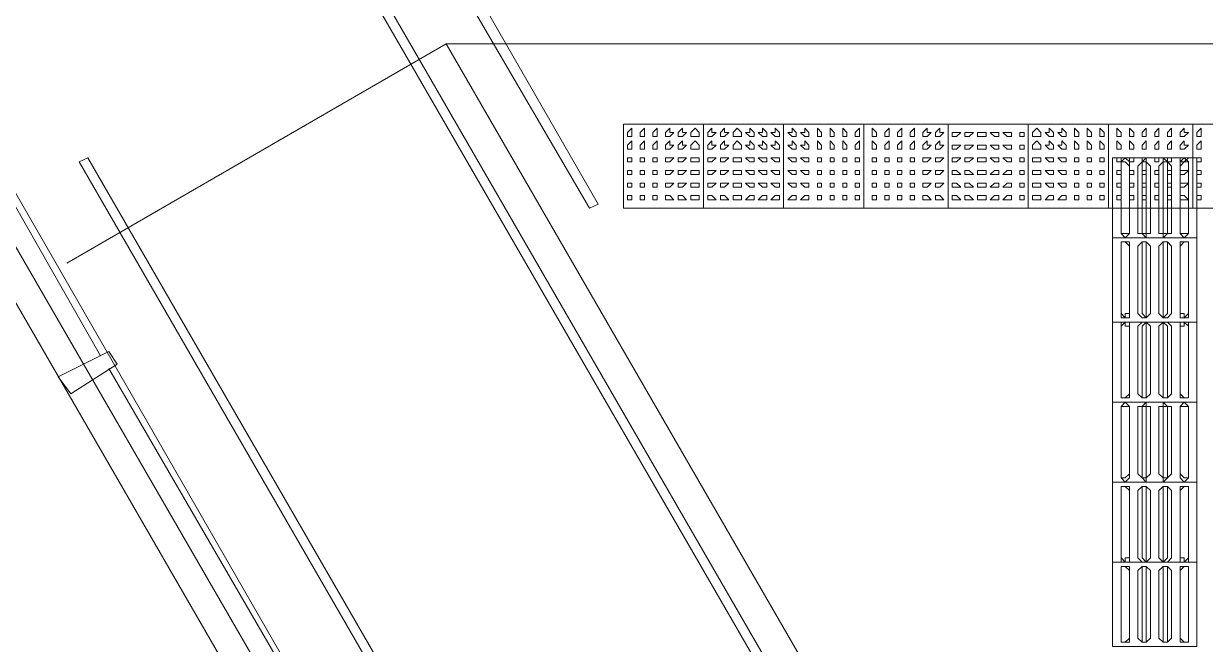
# Model space of a CAD drawing. Header units: millimetres. Extents: x -4011 to 126995, y -1911 to 106700.
# Drawn here: x 86297 to 90653, y 59526 to 61816 of the extents above; entities that cross this region are included whole.
import ezdxf

# ---------------------------------------------------------------- set-up
doc = ezdxf.new("R2010")
doc.units = ezdxf.units.MM
doc.layers.add('PDF_형상', color=7, linetype='Continuous')

msp = doc.modelspace()

# ---------------------------------------------------------------- linework, layer by layer
at = {"layer": 'PDF_형상', "lineweight": 5}
for points in [[(79321.2, 38968.9), (79321.2, 42668.4), (82958.5, 42668.4), (82958.5, 38968.9), (95937.8, 46538.9), (94569.9, 47005.2), (94399, 46911.9), (83797.9, 65269.4), (80953.4, 65269.4), (80953.4, 64974.1), (74098.4, 64974.1), (74098.4, 87730.6)], [(80953.4, 87730.6), (80953.4, 65269.4), (83797.9, 65269.4), (94399, 46911.9), (94569.9, 47005.2), (95937.8, 46538.9), (82958.5, 38968.9)], [(82569.9, 65378.2), (82010.4, 65378.2), (83860.1, 65378.2), (88569.9, 57186.5), (88569.9, 57093.3), (88399, 57093.3), (88383.4, 57139.9), (88554.4, 57233.2)], [(82569.9, 65176.2), (81715, 65176.2), (83735.7, 65176.2), (88399, 57093.3)], [(92393.8, 50378.2), (92393.8, 61740.9), (87854.9, 61740.9), (86456, 60932.6)], [(87854.9, 61740.9), (89658, 58616.6), (88243.5, 57808.3)], [(85943, 61709.8), (86580.3, 60590.7)], [(90621.8, 61321.2), (90621.8, 61025.9), (90310.9, 61025.9), (90310.9, 61321.2)], [(90342, 61290.2), (90342, 61041.4), (90342, 61290.2)], [(90373.1, 61290.2), (90373.1, 61041.4), (90373.1, 61290.2)], [(90621.8, 61025.9), (90621.8, 60715), (90310.9, 60715), (90310.9, 61025.9)], [(90342, 60994.8), (90342, 60746.1), (90342, 60994.8)], [(90373.1, 60994.8), (90373.1, 60746.1), (90373.1, 60994.8)], [(90621.8, 60715), (90621.8, 60419.7), (90310.9, 60419.7), (90310.9, 60715)], [(90342, 60699.5), (90342, 60450.8), (90342, 60699.5)], [(90373.1, 60699.5), (90373.1, 60450.8), (90373.1, 60699.5)], [(86611.4, 60544), (87233.2, 59471.5)], [(90621.8, 60419.7), (90621.8, 60124.3), (90310.9, 60124.3), (90310.9, 60419.7)], [(90342, 60404.1), (90342, 60155.4), (90342, 60404.1)], [(90373.1, 60404.1), (90373.1, 60155.4), (90373.1, 60404.1)], [(90621.8, 60124.3), (90621.8, 59829), (90310.9, 59829), (90310.9, 60124.3)], [(90342, 60093.3), (90342, 59844.6), (90342, 60093.3)], [(90373.1, 60093.3), (90373.1, 59844.6), (90373.1, 60093.3)], [(90621.8, 59829), (90621.8, 59518.1), (90310.9, 59518.1), (90310.9, 59829)], [(90342, 59797.9), (90342, 59549.2), (90342, 59797.9)], [(90373.1, 59797.9), (90373.1, 59549.2), (90373.1, 59797.9)]]:
    msp.add_lwpolyline(points, dxfattribs=at)
for points in [[(88383.4, 61134.7), (87839.4, 62067.4), (87870.5, 62098.4), (88414.5, 61150.3)], [(89673.6, 58290.2), (87575.1, 61927.5), (87606.2, 61943), (89704.7, 58305.7)], [(88507.8, 61134.7), (88803.1, 61134.7), (88803.1, 61445.6), (88507.8, 61445.6)], [(88538.9, 61414.5), (88538.9, 61430.1), (88523.3, 61414.5), (88523.3, 61399), (88538.9, 61399)], [(88585.5, 61414.5), (88585.5, 61430.1), (88569.9, 61414.5), (88569.9, 61399), (88585.5, 61399)], [(88632.1, 61414.5), (88632.1, 61430.1), (88616.6, 61414.5), (88616.6, 61399), (88632.1, 61399)], [(88694.3, 61414.5), (88678.8, 61414.5), (88678.8, 61430.1), (88663.2, 61414.5), (88663.2, 61399), (88678.8, 61399)], [(88740.9, 61414.5), (88725.4, 61414.5), (88725.4, 61430.1), (88709.8, 61414.5), (88709.8, 61399), (88725.4, 61399)], [(88787.6, 61414.5), (88772, 61430.1), (88756.5, 61414.5), (88756.5, 61399), (88772, 61399), (88787.6, 61399)], [(88803.1, 61134.7), (89098.4, 61134.7), (89098.4, 61445.6), (88803.1, 61445.6)], [(88849.7, 61414.5), (88834.2, 61414.5), (88834.2, 61430.1), (88818.6, 61414.5), (88818.6, 61399), (88834.2, 61399)], [(88896.4, 61414.5), (88880.8, 61414.5), (88880.8, 61430.1), (88865.3, 61414.5), (88865.3, 61399), (88880.8, 61399)], [(88943, 61414.5), (88927.5, 61430.1), (88911.9, 61414.5), (88911.9, 61399), (88927.5, 61399), (88943, 61399)], [(88989.6, 61414.5), (88974.1, 61430.1), (88974.1, 61414.5), (88958.5, 61414.5), (88974.1, 61399), (88989.6, 61399)], [(89036.3, 61414.5), (89020.7, 61430.1), (89020.7, 61414.5), (89005.2, 61414.5), (89020.7, 61399), (89036.3, 61399)], [(89082.9, 61414.5), (89067.4, 61430.1), (89067.4, 61414.5), (89051.8, 61414.5), (89067.4, 61399), (89082.9, 61399)], [(89098.4, 61134.7), (89393.8, 61134.7), (89393.8, 61445.6), (89098.4, 61445.6)], [(89145.1, 61414.5), (89129.5, 61430.1), (89129.5, 61414.5), (89114, 61414.5), (89129.5, 61399), (89145.1, 61399)], [(89191.7, 61414.5), (89176.2, 61430.1), (89176.2, 61414.5), (89160.6, 61414.5), (89176.2, 61399), (89191.7, 61399)], [(89238.3, 61414.5), (89222.8, 61430.1), (89222.8, 61414.5), (89222.8, 61399), (89238.3, 61399)], [(89285, 61414.5), (89269.4, 61430.1), (89269.4, 61414.5), (89269.4, 61399), (89285, 61399)], [(89331.6, 61414.5), (89316.1, 61430.1), (89316.1, 61414.5), (89316.1, 61399), (89331.6, 61399)], [(89378.2, 61414.5), (89378.2, 61430.1), (89362.7, 61414.5), (89362.7, 61399), (89378.2, 61399)], [(89393.8, 61134.7), (89704.7, 61134.7), (89704.7, 61445.6), (89393.8, 61445.6)], [(89440.4, 61414.5), (89424.9, 61430.1), (89424.9, 61414.5), (89424.9, 61399), (89440.4, 61399)], [(89487, 61414.5), (89487, 61430.1), (89471.5, 61414.5), (89471.5, 61399), (89487, 61399)], [(89533.7, 61414.5), (89533.7, 61430.1), (89518.1, 61414.5), (89518.1, 61399), (89533.7, 61399)], [(89580.3, 61414.5), (89580.3, 61430.1), (89564.8, 61414.5), (89564.8, 61399), (89580.3, 61399)], [(89642.5, 61414.5), (89626.9, 61414.5), (89626.9, 61430.1), (89611.4, 61414.5), (89611.4, 61399), (89626.9, 61399)], [(89689.1, 61414.5), (89673.6, 61414.5), (89673.6, 61430.1), (89658, 61414.5), (89658, 61399), (89673.6, 61399)], [(89704.7, 61445.6), (89704.7, 61134.7), (90000, 61134.7), (90000, 61445.6)], [(89751.3, 61414.5), (89735.7, 61414.5), (89720.2, 61414.5), (89720.2, 61399), (89735.7, 61399)], [(89797.9, 61414.5), (89782.4, 61414.5), (89766.8, 61414.5), (89766.8, 61399), (89782.4, 61399)], [(89844.6, 61414.5), (89829, 61414.5), (89813.5, 61414.5), (89813.5, 61399), (89829, 61399), (89844.6, 61399)], [(89891.2, 61414.5), (89875.6, 61414.5), (89860.1, 61414.5), (89875.6, 61399), (89891.2, 61399)], [(89937.8, 61414.5), (89922.3, 61414.5), (89906.7, 61414.5), (89922.3, 61399), (89937.8, 61399)], [(89984.5, 61414.5), (89968.9, 61414.5), (89968.9, 61399), (89984.5, 61399)], [(90000, 61134.7), (90295.3, 61134.7), (90295.3, 61445.6), (90000, 61445.6)], [(90046.6, 61414.5), (90031.1, 61430.1), (90015.5, 61414.5), (90015.5, 61399), (90031.1, 61399), (90046.6, 61399)], [(90093.3, 61414.5), (90077.7, 61430.1), (90077.7, 61414.5), (90062.2, 61414.5), (90077.7, 61399), (90093.3, 61399)], [(90139.9, 61414.5), (90124.3, 61430.1), (90124.3, 61414.5), (90108.8, 61414.5), (90124.3, 61399), (90139.9, 61399)], [(90186.5, 61414.5), (90171, 61430.1), (90171, 61414.5), (90171, 61399), (90186.5, 61399)], [(90233.2, 61414.5), (90217.6, 61430.1), (90217.6, 61414.5), (90217.6, 61399), (90233.2, 61399)], [(90279.8, 61414.5), (90264.2, 61430.1), (90264.2, 61414.5), (90264.2, 61399), (90279.8, 61399)], [(90295.3, 61134.7), (90606.2, 61134.7), (90606.2, 61445.6), (90295.3, 61445.6)], [(90342, 61414.5), (90326.4, 61430.1), (90326.4, 61414.5), (90326.4, 61399), (90342, 61399)], [(90388.6, 61414.5), (90373.1, 61430.1), (90373.1, 61414.5), (90373.1, 61399), (90388.6, 61399)], [(90435.2, 61414.5), (90435.2, 61430.1), (90419.7, 61414.5), (90419.7, 61399), (90435.2, 61399)], [(90481.9, 61414.5), (90481.9, 61430.1), (90466.3, 61414.5), (90466.3, 61399), (90481.9, 61399)], [(90528.5, 61414.5), (90528.5, 61430.1), (90513, 61414.5), (90513, 61399), (90528.5, 61399)], [(90590.7, 61414.5), (90575.1, 61414.5), (90575.1, 61430.1), (90559.6, 61414.5), (90559.6, 61399), (90575.1, 61399)], [(90606.2, 61134.7), (90901.6, 61134.7), (90901.6, 61445.6), (90606.2, 61445.6)], [(90637.3, 61414.5), (90637.3, 61430.1), (90621.8, 61414.5), (90621.8, 61399), (90637.3, 61399)], [(88538.9, 61367.9), (88538.9, 61383.4), (88523.3, 61367.9), (88523.3, 61352.3), (88538.9, 61352.3)], [(88585.5, 61367.9), (88585.5, 61383.4), (88569.9, 61367.9), (88569.9, 61352.3), (88585.5, 61352.3)], [(88632.1, 61367.9), (88632.1, 61383.4), (88616.6, 61367.9), (88616.6, 61352.3), (88632.1, 61352.3)], [(88694.3, 61367.9), (88678.8, 61367.9), (88678.8, 61383.4), (88663.2, 61367.9), (88663.2, 61352.3), (88678.8, 61352.3)], [(88740.9, 61367.9), (88725.4, 61367.9), (88725.4, 61383.4), (88709.8, 61367.9), (88709.8, 61352.3), (88725.4, 61352.3)], [(88787.6, 61367.9), (88772, 61383.4), (88756.5, 61367.9), (88756.5, 61352.3), (88772, 61352.3), (88787.6, 61352.3)], [(88849.7, 61367.9), (88834.2, 61367.9), (88834.2, 61383.4), (88818.6, 61367.9), (88818.6, 61352.3), (88834.2, 61352.3)], [(88896.4, 61367.9), (88880.8, 61367.9), (88880.8, 61383.4), (88865.3, 61367.9), (88865.3, 61352.3), (88880.8, 61352.3)], [(88943, 61367.9), (88927.5, 61383.4), (88911.9, 61367.9), (88911.9, 61352.3), (88927.5, 61352.3), (88943, 61352.3)], [(88989.6, 61367.9), (88974.1, 61383.4), (88974.1, 61367.9), (88958.5, 61367.9), (88974.1, 61352.3), (88989.6, 61352.3)], [(89036.3, 61367.9), (89020.7, 61383.4), (89020.7, 61367.9), (89005.2, 61367.9), (89020.7, 61352.3), (89036.3, 61352.3)], [(89082.9, 61367.9), (89067.4, 61383.4), (89067.4, 61367.9), (89051.8, 61367.9), (89067.4, 61352.3), (89082.9, 61352.3)], [(89145.1, 61367.9), (89129.5, 61383.4), (89129.5, 61367.9), (89114, 61367.9), (89129.5, 61352.3), (89145.1, 61352.3)], [(89191.7, 61367.9), (89176.2, 61383.4), (89176.2, 61367.9), (89160.6, 61367.9), (89176.2, 61352.3), (89191.7, 61352.3)], [(89238.3, 61367.9), (89222.8, 61383.4), (89222.8, 61367.9), (89222.8, 61352.3), (89238.3, 61352.3)], [(89285, 61367.9), (89269.4, 61383.4), (89269.4, 61367.9), (89269.4, 61352.3), (89285, 61352.3)], [(89331.6, 61367.9), (89316.1, 61383.4), (89316.1, 61367.9), (89316.1, 61352.3), (89331.6, 61352.3)], [(89378.2, 61367.9), (89378.2, 61383.4), (89362.7, 61367.9), (89362.7, 61352.3), (89378.2, 61352.3)], [(89440.4, 61367.9), (89424.9, 61383.4), (89424.9, 61367.9), (89424.9, 61352.3), (89440.4, 61352.3)], [(89487, 61367.9), (89487, 61383.4), (89471.5, 61367.9), (89471.5, 61352.3), (89487, 61352.3)], [(89533.7, 61367.9), (89533.7, 61383.4), (89518.1, 61367.9), (89518.1, 61352.3), (89533.7, 61352.3)], [(89580.3, 61367.9), (89580.3, 61383.4), (89564.8, 61367.9), (89564.8, 61352.3), (89580.3, 61352.3)], [(89642.5, 61367.9), (89626.9, 61367.9), (89626.9, 61383.4), (89611.4, 61367.9), (89611.4, 61352.3), (89626.9, 61352.3)], [(89689.1, 61367.9), (89673.6, 61367.9), (89673.6, 61383.4), (89658, 61367.9), (89658, 61352.3), (89673.6, 61352.3)], [(90046.6, 61367.9), (90031.1, 61383.4), (90015.5, 61367.9), (90015.5, 61352.3), (90031.1, 61352.3), (90046.6, 61352.3)], [(90093.3, 61367.9), (90077.7, 61383.4), (90077.7, 61367.9), (90062.2, 61367.9), (90077.7, 61352.3), (90093.3, 61352.3)], [(90139.9, 61367.9), (90124.3, 61383.4), (90124.3, 61367.9), (90108.8, 61367.9), (90124.3, 61352.3), (90139.9, 61352.3)], [(90186.5, 61367.9), (90171, 61383.4), (90171, 61367.9), (90171, 61352.3), (90186.5, 61352.3)], [(90233.2, 61367.9), (90217.6, 61383.4), (90217.6, 61367.9), (90217.6, 61352.3), (90233.2, 61352.3)], [(90279.8, 61367.9), (90264.2, 61383.4), (90264.2, 61367.9), (90264.2, 61352.3), (90279.8, 61352.3)], [(90342, 61367.9), (90326.4, 61383.4), (90326.4, 61367.9), (90326.4, 61352.3), (90342, 61352.3)], [(90388.6, 61367.9), (90373.1, 61383.4), (90373.1, 61367.9), (90373.1, 61352.3), (90388.6, 61352.3)], [(90435.2, 61367.9), (90435.2, 61383.4), (90419.7, 61367.9), (90419.7, 61352.3), (90435.2, 61352.3)], [(90481.9, 61367.9), (90481.9, 61383.4), (90466.3, 61367.9), (90466.3, 61352.3), (90481.9, 61352.3)], [(90528.5, 61367.9), (90528.5, 61383.4), (90513, 61367.9), (90513, 61352.3), (90528.5, 61352.3)], [(90590.7, 61367.9), (90575.1, 61367.9), (90575.1, 61383.4), (90559.6, 61367.9), (90559.6, 61352.3), (90575.1, 61352.3)], [(90637.3, 61367.9), (90637.3, 61383.4), (90621.8, 61367.9), (90621.8, 61352.3), (90637.3, 61352.3)], [(89751.3, 61367.9), (89735.7, 61367.9), (89720.2, 61367.9), (89720.2, 61352.3), (89735.7, 61352.3)], [(89797.9, 61367.9), (89782.4, 61367.9), (89766.8, 61367.9), (89766.8, 61352.3), (89782.4, 61352.3)], [(89844.6, 61367.9), (89829, 61367.9), (89813.5, 61367.9), (89813.5, 61352.3), (89829, 61352.3), (89844.6, 61352.3)], [(89891.2, 61367.9), (89875.6, 61367.9), (89860.1, 61367.9), (89875.6, 61352.3), (89891.2, 61352.3)], [(89937.8, 61367.9), (89922.3, 61367.9), (89906.7, 61367.9), (89922.3, 61352.3), (89937.8, 61352.3)], [(89984.5, 61367.9), (89968.9, 61367.9), (89968.9, 61352.3), (89984.5, 61352.3)], [(88601, 57668.4), (86502.6, 61305.7), (86533.7, 61321.2), (88632.1, 57683.9)], [(88538.9, 61321.2), (88523.3, 61321.2), (88523.3, 61305.7), (88538.9, 61305.7)], [(88585.5, 61321.2), (88569.9, 61321.2), (88569.9, 61305.7), (88585.5, 61305.7)], [(88632.1, 61321.2), (88616.6, 61321.2), (88616.6, 61305.7), (88632.1, 61305.7)], [(88694.3, 61321.2), (88678.8, 61321.2), (88663.2, 61321.2), (88663.2, 61305.7), (88678.8, 61305.7)], [(88740.9, 61321.2), (88725.4, 61321.2), (88709.8, 61321.2), (88709.8, 61305.7), (88725.4, 61305.7)], [(88787.6, 61321.2), (88772, 61321.2), (88756.5, 61321.2), (88756.5, 61305.7), (88772, 61305.7), (88787.6, 61305.7)], [(88849.7, 61321.2), (88834.2, 61321.2), (88818.6, 61321.2), (88818.6, 61305.7), (88834.2, 61305.7)], [(88896.4, 61321.2), (88880.8, 61321.2), (88865.3, 61321.2), (88865.3, 61305.7), (88880.8, 61305.7)], [(88943, 61321.2), (88927.5, 61321.2), (88911.9, 61321.2), (88911.9, 61305.7), (88927.5, 61305.7), (88943, 61305.7)], [(88989.6, 61321.2), (88974.1, 61321.2), (88958.5, 61321.2), (88974.1, 61305.7), (88989.6, 61305.7)], [(89036.3, 61321.2), (89020.7, 61321.2), (89005.2, 61321.2), (89020.7, 61305.7), (89036.3, 61305.7)], [(89082.9, 61321.2), (89067.4, 61321.2), (89051.8, 61321.2), (89067.4, 61305.7), (89082.9, 61305.7)], [(89145.1, 61321.2), (89129.5, 61321.2), (89114, 61321.2), (89129.5, 61305.7), (89145.1, 61305.7)], [(89191.7, 61321.2), (89176.2, 61321.2), (89160.6, 61321.2), (89176.2, 61305.7), (89191.7, 61305.7)], [(89238.3, 61321.2), (89222.8, 61321.2), (89222.8, 61305.7), (89238.3, 61305.7)], [(89285, 61321.2), (89269.4, 61321.2), (89269.4, 61305.7), (89285, 61305.7)], [(89331.6, 61321.2), (89316.1, 61321.2), (89316.1, 61305.7), (89331.6, 61305.7)], [(89378.2, 61321.2), (89362.7, 61321.2), (89362.7, 61305.7), (89378.2, 61305.7)], [(89440.4, 61321.2), (89424.9, 61321.2), (89424.9, 61305.7), (89440.4, 61305.7)], [(89487, 61321.2), (89471.5, 61321.2), (89471.5, 61305.7), (89487, 61305.7)], [(89533.7, 61321.2), (89518.1, 61321.2), (89518.1, 61305.7), (89533.7, 61305.7)], [(89580.3, 61321.2), (89564.8, 61321.2), (89564.8, 61305.7), (89580.3, 61305.7)], [(89642.5, 61321.2), (89626.9, 61321.2), (89611.4, 61321.2), (89611.4, 61305.7), (89626.9, 61305.7)], [(89689.1, 61321.2), (89673.6, 61321.2), (89658, 61321.2), (89658, 61305.7), (89673.6, 61305.7)], [(89751.3, 61321.2), (89735.7, 61321.2), (89720.2, 61321.2), (89720.2, 61305.7), (89735.7, 61305.7)], [(89797.9, 61321.2), (89782.4, 61321.2), (89766.8, 61321.2), (89766.8, 61305.7), (89782.4, 61305.7)], [(89844.6, 61321.2), (89829, 61321.2), (89813.5, 61321.2), (89813.5, 61305.7), (89829, 61305.7), (89844.6, 61305.7)], [(89891.2, 61321.2), (89875.6, 61321.2), (89860.1, 61321.2), (89875.6, 61305.7), (89891.2, 61305.7)], [(89937.8, 61321.2), (89922.3, 61321.2), (89906.7, 61321.2), (89922.3, 61305.7), (89937.8, 61305.7)], [(89984.5, 61321.2), (89968.9, 61321.2), (89968.9, 61305.7), (89984.5, 61305.7)], [(90046.6, 61321.2), (90031.1, 61321.2), (90015.5, 61321.2), (90015.5, 61305.7), (90031.1, 61305.7), (90046.6, 61305.7)], [(90093.3, 61321.2), (90077.7, 61321.2), (90062.2, 61321.2), (90077.7, 61305.7), (90093.3, 61305.7)], [(90139.9, 61321.2), (90124.3, 61321.2), (90108.8, 61321.2), (90124.3, 61305.7), (90139.9, 61305.7)], [(90186.5, 61321.2), (90171, 61321.2), (90171, 61305.7), (90186.5, 61305.7)], [(90233.2, 61321.2), (90217.6, 61321.2), (90217.6, 61305.7), (90233.2, 61305.7)], [(90279.8, 61321.2), (90264.2, 61321.2), (90264.2, 61305.7), (90279.8, 61305.7)], [(90310.9, 61025.9), (90621.8, 61025.9), (90621.8, 61321.2), (90310.9, 61321.2)], [(90342, 61321.2), (90326.4, 61321.2), (90326.4, 61305.7), (90342, 61305.7)], [(90342, 61290.2), (90342, 61305.7), (90357.5, 61305.7), (90373.1, 61290.2), (90373.1, 61305.7), (90357.5, 61321.2), (90342, 61305.7)], [(90388.6, 61321.2), (90373.1, 61321.2), (90373.1, 61305.7), (90388.6, 61305.7)], [(90404.1, 61290.2), (90404.1, 61041.4), (90419.7, 61041.4), (90435.2, 61025.9), (90435.2, 61041.4), (90450.8, 61041.4), (90450.8, 61290.2), (90435.2, 61305.7), (90435.2, 61321.2), (90419.7, 61305.7)], [(90435.2, 61321.2), (90419.7, 61321.2), (90419.7, 61305.7), (90435.2, 61305.7)], [(90419.7, 61290.2), (90419.7, 61305.7), (90435.2, 61305.7), (90435.2, 61290.2), (90435.2, 61041.4), (90419.7, 61041.4)], [(90481.9, 61321.2), (90466.3, 61321.2), (90466.3, 61305.7), (90481.9, 61305.7)], [(90481.9, 61290.2), (90481.9, 61041.4), (90497.4, 61041.4), (90497.4, 61025.9), (90513, 61041.4), (90528.5, 61041.4), (90528.5, 61290.2), (90513, 61305.7), (90497.4, 61321.2), (90497.4, 61305.7)], [(90497.4, 61290.2), (90497.4, 61305.7), (90513, 61305.7), (90513, 61290.2), (90513, 61041.4), (90497.4, 61041.4)], [(90528.5, 61321.2), (90513, 61321.2), (90513, 61305.7), (90528.5, 61305.7)], [(90559.6, 61290.2), (90575.1, 61305.7), (90590.7, 61305.7), (90590.7, 61290.2), (90590.7, 61305.7), (90575.1, 61321.2), (90559.6, 61305.7)], [(90590.7, 61321.2), (90575.1, 61321.2), (90559.6, 61321.2), (90559.6, 61305.7), (90575.1, 61305.7)], [(90590.7, 61041.4), (90575.1, 61041.4), (90559.6, 61041.4), (90559.6, 61290.2), (90559.6, 61041.4), (90575.1, 61025.9), (90590.7, 61041.4), (90590.7, 61290.2)], [(90637.3, 61321.2), (90621.8, 61321.2), (90621.8, 61305.7), (90637.3, 61305.7)], [(88538.9, 61274.6), (88523.3, 61274.6), (88523.3, 61259.1), (88538.9, 61259.1)], [(88585.5, 61274.6), (88569.9, 61274.6), (88569.9, 61259.1), (88585.5, 61259.1)], [(88632.1, 61274.6), (88616.6, 61274.6), (88616.6, 61259.1), (88632.1, 61259.1)], [(88694.3, 61274.6), (88678.8, 61274.6), (88663.2, 61274.6), (88663.2, 61259.1), (88678.8, 61259.1)], [(88740.9, 61274.6), (88725.4, 61274.6), (88709.8, 61274.6), (88709.8, 61259.1), (88725.4, 61259.1)], [(88787.6, 61274.6), (88772, 61274.6), (88756.5, 61274.6), (88756.5, 61259.1), (88772, 61259.1), (88787.6, 61259.1)], [(88849.7, 61274.6), (88834.2, 61274.6), (88818.6, 61274.6), (88818.6, 61259.1), (88834.2, 61259.1)], [(88896.4, 61274.6), (88880.8, 61274.6), (88865.3, 61274.6), (88865.3, 61259.1), (88880.8, 61259.1)], [(88943, 61274.6), (88927.5, 61274.6), (88911.9, 61274.6), (88911.9, 61259.1), (88927.5, 61259.1), (88943, 61259.1)], [(88989.6, 61274.6), (88974.1, 61274.6), (88958.5, 61274.6), (88974.1, 61259.1), (88989.6, 61259.1)], [(89036.3, 61274.6), (89020.7, 61274.6), (89005.2, 61274.6), (89020.7, 61259.1), (89036.3, 61259.1)], [(89082.9, 61274.6), (89067.4, 61274.6), (89051.8, 61274.6), (89067.4, 61259.1), (89082.9, 61259.1)], [(89145.1, 61274.6), (89129.5, 61274.6), (89114, 61274.6), (89129.5, 61259.1), (89145.1, 61259.1)], [(89191.7, 61274.6), (89176.2, 61274.6), (89160.6, 61274.6), (89176.2, 61259.1), (89191.7, 61259.1)], [(89238.3, 61274.6), (89222.8, 61274.6), (89222.8, 61259.1), (89238.3, 61259.1)], [(89285, 61274.6), (89269.4, 61274.6), (89269.4, 61259.1), (89285, 61259.1)], [(89331.6, 61274.6), (89316.1, 61274.6), (89316.1, 61259.1), (89331.6, 61259.1)], [(89378.2, 61274.6), (89362.7, 61274.6), (89362.7, 61259.1), (89378.2, 61259.1)], [(89440.4, 61274.6), (89424.9, 61274.6), (89424.9, 61259.1), (89440.4, 61259.1)], [(89487, 61274.6), (89471.5, 61274.6), (89471.5, 61259.1), (89487, 61259.1)], [(89533.7, 61274.6), (89518.1, 61274.6), (89518.1, 61259.1), (89533.7, 61259.1)], [(89580.3, 61274.6), (89564.8, 61274.6), (89564.8, 61259.1), (89580.3, 61259.1)], [(89642.5, 61274.6), (89626.9, 61274.6), (89611.4, 61274.6), (89611.4, 61259.1), (89626.9, 61259.1)], [(89689.1, 61274.6), (89673.6, 61274.6), (89658, 61274.6), (89658, 61259.1), (89673.6, 61259.1)], [(89751.3, 61259.1), (89735.7, 61274.6), (89720.2, 61274.6), (89720.2, 61259.1), (89735.7, 61259.1)], [(89797.9, 61259.1), (89782.4, 61274.6), (89766.8, 61274.6), (89766.8, 61259.1), (89782.4, 61259.1)], [(89844.6, 61259.1), (89844.6, 61274.6), (89829, 61274.6), (89813.5, 61274.6), (89813.5, 61259.1), (89829, 61259.1)], [(89891.2, 61259.1), (89891.2, 61274.6), (89875.6, 61274.6), (89860.1, 61259.1), (89875.6, 61259.1)], [(89937.8, 61259.1), (89937.8, 61274.6), (89922.3, 61274.6), (89906.7, 61259.1), (89922.3, 61259.1)], [(89984.5, 61259.1), (89984.5, 61274.6), (89968.9, 61274.6), (89968.9, 61259.1)], [(90046.6, 61274.6), (90031.1, 61274.6), (90015.5, 61274.6), (90015.5, 61259.1), (90031.1, 61259.1), (90046.6, 61259.1)], [(90093.3, 61274.6), (90077.7, 61274.6), (90062.2, 61274.6), (90077.7, 61259.1), (90093.3, 61259.1)], [(90139.9, 61274.6), (90124.3, 61274.6), (90108.8, 61274.6), (90124.3, 61259.1), (90139.9, 61259.1)], [(90186.5, 61274.6), (90171, 61274.6), (90171, 61259.1), (90186.5, 61259.1)], [(90233.2, 61274.6), (90217.6, 61274.6), (90217.6, 61259.1), (90233.2, 61259.1)], [(90279.8, 61274.6), (90264.2, 61274.6), (90264.2, 61259.1), (90279.8, 61259.1)], [(90342, 61274.6), (90326.4, 61274.6), (90326.4, 61259.1), (90342, 61259.1)], [(90388.6, 61274.6), (90373.1, 61274.6), (90373.1, 61259.1), (90388.6, 61259.1)], [(90435.2, 61274.6), (90419.7, 61274.6), (90419.7, 61259.1), (90435.2, 61259.1)], [(90481.9, 61274.6), (90466.3, 61274.6), (90466.3, 61259.1), (90481.9, 61259.1)], [(90528.5, 61274.6), (90513, 61274.6), (90513, 61259.1), (90528.5, 61259.1)], [(90590.7, 61274.6), (90575.1, 61274.6), (90559.6, 61274.6), (90559.6, 61259.1), (90575.1, 61259.1)], [(90637.3, 61274.6), (90621.8, 61274.6), (90621.8, 61259.1), (90637.3, 61259.1)], [(88538.9, 61228), (88523.3, 61228), (88523.3, 61212.4), (88538.9, 61212.4)], [(88585.5, 61228), (88569.9, 61228), (88569.9, 61212.4), (88585.5, 61212.4)], [(88632.1, 61228), (88616.6, 61228), (88616.6, 61212.4), (88632.1, 61212.4)], [(88694.3, 61228), (88678.8, 61228), (88663.2, 61228), (88663.2, 61212.4), (88678.8, 61212.4)], [(88740.9, 61228), (88725.4, 61228), (88709.8, 61228), (88709.8, 61212.4), (88725.4, 61212.4)], [(88787.6, 61228), (88772, 61228), (88756.5, 61228), (88756.5, 61212.4), (88772, 61212.4), (88787.6, 61212.4)], [(88849.7, 61228), (88834.2, 61228), (88818.6, 61228), (88818.6, 61212.4), (88834.2, 61212.4)], [(88896.4, 61228), (88880.8, 61228), (88865.3, 61228), (88865.3, 61212.4), (88880.8, 61212.4)], [(88943, 61228), (88927.5, 61228), (88911.9, 61228), (88911.9, 61212.4), (88927.5, 61212.4), (88943, 61212.4)], [(88989.6, 61228), (88974.1, 61228), (88958.5, 61228), (88974.1, 61212.4), (88989.6, 61212.4)], [(89036.3, 61228), (89020.7, 61228), (89005.2, 61228), (89020.7, 61212.4), (89036.3, 61212.4)], [(89082.9, 61228), (89067.4, 61228), (89051.8, 61228), (89067.4, 61212.4), (89082.9, 61212.4)], [(89145.1, 61228), (89129.5, 61228), (89114, 61228), (89129.5, 61212.4), (89145.1, 61212.4)], [(89191.7, 61228), (89176.2, 61228), (89160.6, 61228), (89176.2, 61212.4), (89191.7, 61212.4)], [(89238.3, 61228), (89222.8, 61228), (89222.8, 61212.4), (89238.3, 61212.4)], [(89285, 61228), (89269.4, 61228), (89269.4, 61212.4), (89285, 61212.4)], [(89331.6, 61228), (89316.1, 61228), (89316.1, 61212.4), (89331.6, 61212.4)], [(89378.2, 61228), (89362.7, 61228), (89362.7, 61212.4), (89378.2, 61212.4)], [(89440.4, 61228), (89424.9, 61228), (89424.9, 61212.4), (89440.4, 61212.4)], [(89487, 61228), (89471.5, 61228), (89471.5, 61212.4), (89487, 61212.4)], [(89533.7, 61228), (89518.1, 61228), (89518.1, 61212.4), (89533.7, 61212.4)], [(89580.3, 61228), (89564.8, 61228), (89564.8, 61212.4), (89580.3, 61212.4)], [(89642.5, 61228), (89626.9, 61228), (89611.4, 61228), (89611.4, 61212.4), (89626.9, 61212.4)], [(89689.1, 61228), (89673.6, 61228), (89658, 61228), (89658, 61212.4), (89673.6, 61212.4)], [(89751.3, 61212.4), (89735.7, 61228), (89720.2, 61228), (89720.2, 61212.4), (89735.7, 61212.4)], [(89797.9, 61212.4), (89782.4, 61228), (89766.8, 61228), (89766.8, 61212.4), (89782.4, 61212.4)], [(89844.6, 61212.4), (89844.6, 61228), (89829, 61228), (89813.5, 61228), (89813.5, 61212.4), (89829, 61212.4)], [(89891.2, 61212.4), (89891.2, 61228), (89875.6, 61228), (89860.1, 61212.4), (89875.6, 61212.4)], [(89937.8, 61212.4), (89937.8, 61228), (89922.3, 61228), (89906.7, 61212.4), (89922.3, 61212.4)], [(89984.5, 61212.4), (89984.5, 61228), (89968.9, 61228), (89968.9, 61212.4)], [(90046.6, 61228), (90031.1, 61228), (90015.5, 61228), (90015.5, 61212.4), (90031.1, 61212.4), (90046.6, 61212.4)], [(90093.3, 61228), (90077.7, 61228), (90062.2, 61228), (90077.7, 61212.4), (90093.3, 61212.4)], [(90139.9, 61228), (90124.3, 61228), (90108.8, 61228), (90124.3, 61212.4), (90139.9, 61212.4)], [(90186.5, 61228), (90171, 61228), (90171, 61212.4), (90186.5, 61212.4)], [(90233.2, 61228), (90217.6, 61228), (90217.6, 61212.4), (90233.2, 61212.4)], [(90279.8, 61228), (90264.2, 61228), (90264.2, 61212.4), (90279.8, 61212.4)], [(90342, 61228), (90326.4, 61228), (90326.4, 61212.4), (90342, 61212.4)], [(90388.6, 61228), (90373.1, 61228), (90373.1, 61212.4), (90388.6, 61212.4)], [(90435.2, 61228), (90419.7, 61228), (90419.7, 61212.4), (90435.2, 61212.4)], [(90481.9, 61228), (90466.3, 61228), (90466.3, 61212.4), (90481.9, 61212.4)], [(90528.5, 61228), (90513, 61228), (90513, 61212.4), (90528.5, 61212.4)], [(90590.7, 61228), (90575.1, 61228), (90559.6, 61228), (90559.6, 61212.4), (90575.1, 61212.4)], [(90637.3, 61228), (90621.8, 61228), (90621.8, 61212.4), (90637.3, 61212.4)], [(88538.9, 61165.8), (88538.9, 61181.3), (88523.3, 61181.3), (88523.3, 61165.8)], [(88585.5, 61165.8), (88585.5, 61181.3), (88569.9, 61181.3), (88569.9, 61165.8)], [(88632.1, 61165.8), (88632.1, 61181.3), (88616.6, 61181.3), (88616.6, 61165.8)], [(88694.3, 61165.8), (88678.8, 61181.3), (88663.2, 61181.3), (88663.2, 61165.8), (88678.8, 61165.8)], [(88740.9, 61165.8), (88725.4, 61181.3), (88709.8, 61181.3), (88709.8, 61165.8), (88725.4, 61165.8)], [(88787.6, 61165.8), (88787.6, 61181.3), (88772, 61181.3), (88756.5, 61181.3), (88756.5, 61165.8), (88772, 61165.8)], [(88849.7, 61165.8), (88834.2, 61181.3), (88818.6, 61181.3), (88818.6, 61165.8), (88834.2, 61165.8)], [(88896.4, 61165.8), (88880.8, 61181.3), (88865.3, 61181.3), (88865.3, 61165.8), (88880.8, 61165.8)], [(88943, 61165.8), (88943, 61181.3), (88927.5, 61181.3), (88911.9, 61181.3), (88911.9, 61165.8), (88927.5, 61165.8)], [(88989.6, 61165.8), (88989.6, 61181.3), (88974.1, 61181.3), (88958.5, 61165.8), (88974.1, 61165.8)], [(89036.3, 61165.8), (89036.3, 61181.3), (89020.7, 61181.3), (89005.2, 61165.8), (89020.7, 61165.8)], [(89082.9, 61165.8), (89082.9, 61181.3), (89067.4, 61181.3), (89051.8, 61165.8), (89067.4, 61165.8)], [(89145.1, 61165.8), (89145.1, 61181.3), (89129.5, 61181.3), (89114, 61165.8), (89129.5, 61165.8)], [(89191.7, 61165.8), (89191.7, 61181.3), (89176.2, 61181.3), (89160.6, 61165.8), (89176.2, 61165.8)], [(89238.3, 61165.8), (89238.3, 61181.3), (89222.8, 61181.3), (89222.8, 61165.8)], [(89285, 61165.8), (89285, 61181.3), (89269.4, 61181.3), (89269.4, 61165.8)], [(89331.6, 61165.8), (89331.6, 61181.3), (89316.1, 61181.3), (89316.1, 61165.8)], [(89378.2, 61165.8), (89378.2, 61181.3), (89362.7, 61181.3), (89362.7, 61165.8)], [(89440.4, 61165.8), (89440.4, 61181.3), (89424.9, 61181.3), (89424.9, 61165.8)], [(89487, 61165.8), (89487, 61181.3), (89471.5, 61181.3), (89471.5, 61165.8)], [(89533.7, 61165.8), (89533.7, 61181.3), (89518.1, 61181.3), (89518.1, 61165.8)], [(89580.3, 61165.8), (89580.3, 61181.3), (89564.8, 61181.3), (89564.8, 61165.8)], [(89642.5, 61165.8), (89626.9, 61181.3), (89611.4, 61181.3), (89611.4, 61165.8), (89626.9, 61165.8)], [(89689.1, 61165.8), (89673.6, 61181.3), (89658, 61181.3), (89658, 61165.8), (89673.6, 61165.8)], [(89751.3, 61165.8), (89735.7, 61181.3), (89720.2, 61181.3), (89720.2, 61165.8), (89735.7, 61165.8)], [(89797.9, 61165.8), (89782.4, 61181.3), (89766.8, 61181.3), (89766.8, 61165.8), (89782.4, 61165.8)], [(89844.6, 61165.8), (89844.6, 61181.3), (89829, 61181.3), (89813.5, 61181.3), (89813.5, 61165.8), (89829, 61165.8)], [(89891.2, 61165.8), (89891.2, 61181.3), (89875.6, 61181.3), (89860.1, 61165.8), (89875.6, 61165.8)], [(89937.8, 61165.8), (89937.8, 61181.3), (89922.3, 61181.3), (89906.7, 61165.8), (89922.3, 61165.8)], [(89984.5, 61165.8), (89984.5, 61181.3), (89968.9, 61181.3), (89968.9, 61165.8)], [(90046.6, 61165.8), (90046.6, 61181.3), (90031.1, 61181.3), (90015.5, 61181.3), (90015.5, 61165.8), (90031.1, 61165.8)], [(90093.3, 61165.8), (90093.3, 61181.3), (90077.7, 61181.3), (90062.2, 61165.8), (90077.7, 61165.8)], [(90139.9, 61165.8), (90139.9, 61181.3), (90124.3, 61181.3), (90108.8, 61165.8), (90124.3, 61165.8)], [(90186.5, 61165.8), (90186.5, 61181.3), (90171, 61181.3), (90171, 61165.8)], [(90233.2, 61165.8), (90233.2, 61181.3), (90217.6, 61181.3), (90217.6, 61165.8)], [(90279.8, 61165.8), (90279.8, 61181.3), (90264.2, 61181.3), (90264.2, 61165.8)], [(90342, 61165.8), (90342, 61181.3), (90326.4, 61181.3), (90326.4, 61165.8)], [(90388.6, 61165.8), (90388.6, 61181.3), (90373.1, 61181.3), (90373.1, 61165.8)], [(90435.2, 61165.8), (90435.2, 61181.3), (90419.7, 61181.3), (90419.7, 61165.8)], [(90481.9, 61165.8), (90481.9, 61181.3), (90466.3, 61181.3), (90466.3, 61165.8)], [(90528.5, 61165.8), (90528.5, 61181.3), (90513, 61181.3), (90513, 61165.8)], [(90590.7, 61165.8), (90575.1, 61181.3), (90559.6, 61181.3), (90559.6, 61165.8), (90575.1, 61165.8)], [(90637.3, 61165.8), (90637.3, 61181.3), (90621.8, 61181.3), (90621.8, 61165.8)], [(90310.9, 60715), (90621.8, 60715), (90621.8, 61025.9), (90310.9, 61025.9)], [(90373.1, 61041.4), (90357.5, 61041.4), (90342, 61041.4), (90357.5, 61025.9)], [(90342, 60994.8), (90342, 61010.4), (90357.5, 61010.4), (90373.1, 60994.8), (90373.1, 61010.4), (90357.5, 61010.4), (90342, 61010.4)], [(90404.1, 60994.8), (90404.1, 60746.1), (90419.7, 60730.6), (90435.2, 60730.6), (90450.8, 60746.1), (90450.8, 60994.8), (90435.2, 61010.4), (90419.7, 61010.4)], [(90419.7, 60994.8), (90419.7, 61010.4), (90435.2, 61010.4), (90435.2, 60994.8), (90435.2, 60746.1), (90435.2, 60730.6), (90419.7, 60746.1)], [(90481.9, 60994.8), (90481.9, 60746.1), (90497.4, 60730.6), (90513, 60730.6), (90528.5, 60746.1), (90528.5, 60994.8), (90513, 61010.4), (90497.4, 61010.4)], [(90497.4, 60994.8), (90497.4, 61010.4), (90513, 61010.4), (90513, 60994.8), (90513, 60746.1), (90497.4, 60730.6), (90497.4, 60746.1)], [(90559.6, 60994.8), (90575.1, 61010.4), (90590.7, 61010.4), (90590.7, 60994.8), (90590.7, 61010.4), (90575.1, 61010.4), (90559.6, 61010.4)], [(90590.7, 60746.1), (90575.1, 60730.6), (90575.1, 60746.1), (90559.6, 60746.1), (90559.6, 60994.8), (90559.6, 60746.1), (90559.6, 60730.6), (90575.1, 60730.6), (90590.7, 60730.6), (90590.7, 60746.1), (90590.7, 60994.8)], [(90373.1, 60746.1), (90357.5, 60746.1), (90357.5, 60730.6), (90342, 60746.1), (90342, 60730.6), (90357.5, 60730.6), (90373.1, 60730.6)], [(90310.9, 60419.7), (90621.8, 60419.7), (90621.8, 60715), (90310.9, 60715)], [(90342, 60699.5), (90357.5, 60715), (90357.5, 60699.5), (90373.1, 60699.5), (90373.1, 60715), (90357.5, 60715), (90342, 60715)], [(90404.1, 60699.5), (90404.1, 60450.8), (90419.7, 60435.2), (90435.2, 60435.2), (90450.8, 60450.8), (90450.8, 60699.5), (90435.2, 60715), (90419.7, 60715)], [(90419.7, 60699.5), (90435.2, 60715), (90435.2, 60699.5), (90435.2, 60450.8), (90435.2, 60435.2), (90419.7, 60435.2), (90419.7, 60450.8)], [(90481.9, 60699.5), (90481.9, 60450.8), (90497.4, 60435.2), (90513, 60435.2), (90528.5, 60450.8), (90528.5, 60699.5), (90513, 60715), (90497.4, 60715)], [(90497.4, 60699.5), (90497.4, 60715), (90513, 60699.5), (90513, 60450.8), (90513, 60435.2), (90497.4, 60435.2), (90497.4, 60450.8)], [(90559.6, 60699.5), (90575.1, 60699.5), (90575.1, 60715), (90590.7, 60699.5), (90590.7, 60715), (90575.1, 60715), (90559.6, 60715)], [(90590.7, 60450.8), (90590.7, 60435.2), (90575.1, 60435.2), (90559.6, 60450.8), (90559.6, 60699.5), (90559.6, 60450.8), (90559.6, 60435.2), (90575.1, 60435.2), (90590.7, 60435.2), (90590.7, 60450.8), (90590.7, 60699.5)], [(86611.4, 60606.2), (86642.5, 60559.6), (86471.5, 60450.8), (86424.9, 60513)], [(90310.9, 60124.3), (90621.8, 60124.3), (90621.8, 60419.7), (90310.9, 60419.7)], [(90373.1, 60450.8), (90357.5, 60435.2), (90342, 60435.2), (90342, 60450.8), (90342, 60435.2), (90357.5, 60435.2), (90373.1, 60435.2)], [(90342, 60404.1), (90357.5, 60404.1), (90373.1, 60404.1), (90357.5, 60419.7)], [(90404.1, 60404.1), (90404.1, 60155.4), (90419.7, 60139.9), (90435.2, 60124.3), (90435.2, 60139.9), (90450.8, 60155.4), (90450.8, 60404.1), (90435.2, 60404.1), (90435.2, 60419.7), (90419.7, 60404.1)], [(90481.9, 60404.1), (90481.9, 60155.4), (90497.4, 60139.9), (90497.4, 60124.3), (90513, 60139.9), (90528.5, 60155.4), (90528.5, 60404.1), (90513, 60404.1), (90497.4, 60419.7), (90497.4, 60404.1)], [(90559.6, 60404.1), (90575.1, 60404.1), (90590.7, 60404.1), (90575.1, 60419.7)], [(90419.7, 60404.1), (90435.2, 60404.1), (90435.2, 60155.4), (90435.2, 60139.9), (90419.7, 60139.9), (90419.7, 60155.4)], [(90497.4, 60404.1), (90513, 60404.1), (90513, 60155.4), (90513, 60139.9), (90497.4, 60139.9), (90497.4, 60155.4)], [(90590.7, 60155.4), (90590.7, 60139.9), (90575.1, 60139.9), (90559.6, 60155.4), (90559.6, 60404.1), (90559.6, 60155.4), (90559.6, 60139.9), (90575.1, 60124.3), (90590.7, 60139.9), (90590.7, 60155.4), (90590.7, 60404.1)], [(90373.1, 60155.4), (90357.5, 60139.9), (90342, 60139.9), (90342, 60155.4), (90342, 60139.9), (90357.5, 60124.3), (90373.1, 60139.9)], [(90310.9, 59829), (90621.8, 59829), (90621.8, 60124.3), (90310.9, 60124.3)], [(90342, 60093.3), (90342, 60108.8), (90357.5, 60108.8), (90373.1, 60093.3), (90373.1, 60108.8), (90357.5, 60108.8), (90342, 60108.8)], [(90404.1, 60093.3), (90404.1, 59844.6), (90419.7, 59829), (90435.2, 59829), (90450.8, 59844.6), (90450.8, 60093.3), (90435.2, 60108.8), (90419.7, 60108.8)], [(90419.7, 60093.3), (90419.7, 60108.8), (90435.2, 60108.8), (90435.2, 60093.3), (90435.2, 59844.6), (90435.2, 59829), (90419.7, 59844.6)], [(90481.9, 60093.3), (90481.9, 59844.6), (90497.4, 59829), (90513, 59829), (90528.5, 59844.6), (90528.5, 60093.3), (90513, 60108.8), (90497.4, 60108.8)], [(90497.4, 60093.3), (90497.4, 60108.8), (90513, 60108.8), (90513, 60093.3), (90513, 59844.6), (90497.4, 59829), (90497.4, 59844.6)], [(90559.6, 60093.3), (90575.1, 60108.8), (90590.7, 60108.8), (90590.7, 60093.3), (90590.7, 60108.8), (90575.1, 60108.8), (90559.6, 60108.8)], [(90590.7, 59844.6), (90575.1, 59829), (90575.1, 59844.6), (90559.6, 59844.6), (90559.6, 60093.3), (90559.6, 59844.6), (90559.6, 59829), (90575.1, 59829), (90590.7, 59829), (90590.7, 59844.6), (90590.7, 60093.3)], [(90373.1, 59844.6), (90357.5, 59844.6), (90357.5, 59829), (90342, 59844.6), (90342, 59829), (90357.5, 59829), (90373.1, 59829)], [(90310.9, 59518.1), (90621.8, 59518.1), (90621.8, 59829), (90310.9, 59829)], [(90342, 59797.9), (90342, 59813.5), (90357.5, 59813.5), (90373.1, 59797.9), (90373.1, 59813.5), (90357.5, 59813.5), (90342, 59813.5)], [(90404.1, 59797.9), (90404.1, 59549.2), (90419.7, 59533.7), (90435.2, 59533.7), (90450.8, 59549.2), (90450.8, 59797.9), (90435.2, 59813.5), (90419.7, 59813.5)], [(90419.7, 59797.9), (90419.7, 59813.5), (90435.2, 59813.5), (90435.2, 59797.9), (90435.2, 59549.2), (90435.2, 59533.7), (90419.7, 59533.7), (90419.7, 59549.2)], [(90481.9, 59797.9), (90481.9, 59549.2), (90497.4, 59533.7), (90513, 59533.7), (90528.5, 59549.2), (90528.5, 59797.9), (90513, 59813.5), (90497.4, 59813.5)], [(90497.4, 59797.9), (90497.4, 59813.5), (90513, 59813.5), (90513, 59797.9), (90513, 59549.2), (90513, 59533.7), (90497.4, 59533.7), (90497.4, 59549.2)], [(90559.6, 59797.9), (90575.1, 59813.5), (90590.7, 59813.5), (90590.7, 59797.9), (90590.7, 59813.5), (90575.1, 59813.5), (90559.6, 59813.5)], [(90590.7, 59549.2), (90590.7, 59533.7), (90575.1, 59533.7), (90559.6, 59549.2), (90559.6, 59797.9), (90559.6, 59549.2), (90559.6, 59533.7), (90575.1, 59533.7), (90590.7, 59533.7), (90590.7, 59549.2), (90590.7, 59797.9)], [(90373.1, 59549.2), (90357.5, 59533.7), (90342, 59533.7), (90342, 59549.2), (90342, 59533.7), (90357.5, 59533.7), (90373.1, 59533.7)]]:
    msp.add_lwpolyline(points, close=True, dxfattribs=at)

doc.saveas('drawing.dxf')
